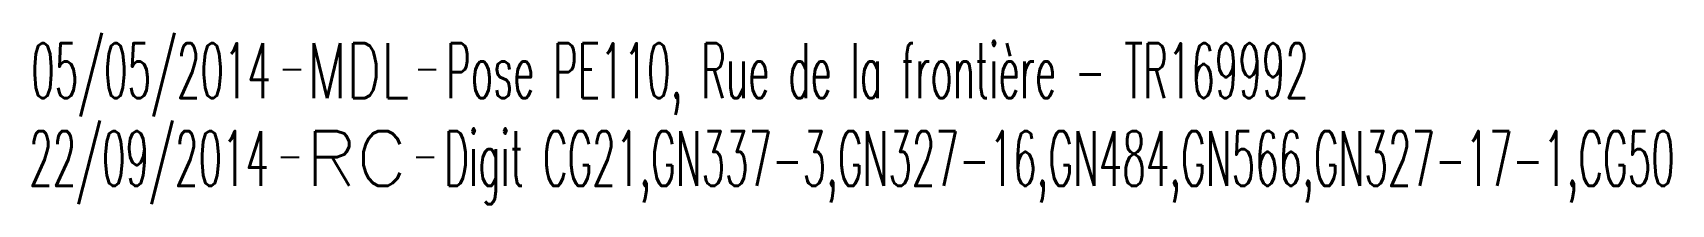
# Model space of a CAD drawing. Header units: millimetres. Extents: x 100511 to 101004, y 121645 to 122002.
# Drawn here: x 100510.74 to 100555.55, y 121984.72 to 121989.41 of the extents above; entities that cross this region are included whole.
import ezdxf
from ezdxf.enums import TextEntityAlignment as Align

# ---------------------------------------------------------------- set-up
doc = ezdxf.new("R2010")
doc.units = ezdxf.units.MM
doc.layers.get('0').update_dxf_attribs({"linetype": 'CONTINUOUS'})
doc.layers.add('L_150', color=1, linetype='CONTINUOUS')
doc.styles.get("Standard").update_dxf_attribs({"font": 'romans.shx', "width": 0.85})

# ---------------------------------------------------------------- blocks, each defined once
blk = doc.blocks.new('GIS_MODF')
at = {"color": 0, "linetype": 'Continuous', "flags": 128}
for points in [[(-2.176, -0.014), (-1.676, -0.014)], [(1.519, -0.014), (2.019, -0.014)]]:
    blk.add_lwpolyline(points, dxfattribs=at)
at = {"color": 0, "linetype": 'Continuous', "width": 0.5}
blk.add_attdef('DATE', text='', height=1.5, dxfattribs=at).set_placement((-2.502, -0.798), align=Align.RIGHT)
at = {"color": 0, "linetype": 'Continuous', "width": 1.771291}
blk.add_attdef('USER', text='', height=1.5, dxfattribs=at).set_placement((-1.507, -0.798), (1.276, -0.798), align=Align.FIT)
at = {"color": 0, "linetype": 'Continuous', "width": 0.5}
blk.add_attdef('DESC', (2.289, -0.798), '', height=1.5, dxfattribs=at)

msp = doc.modelspace()

# ---------------------------------------------------------------- block references
at = {"layer": 'L_150'}
ref = msp.add_blockref('GIS_MODF', (100519.755, 121988.418), dxfattribs=at)
ref.add_attrib('DATE', '05/05/2014', dxfattribs={"layer": '0', "color": 0, "linetype": 'Continuous', "height": 1.5, "width": 0.5}).set_placement((100517.253, 121987.619), align=Align.RIGHT)
ref.add_attrib('USER', 'MDL', dxfattribs={"layer": '0', "color": 0, "linetype": 'Continuous', "height": 1.5, "width": 0.638826}).set_placement((100518.248, 121987.619), (100521.031, 121987.619), align=Align.FIT)
ref.add_attrib('DESC', 'Pose PE110, Rue de la frontière - TR169992', (100522.044, 121987.619), dxfattribs={"layer": '0', "color": 0, "linetype": 'Continuous', "height": 1.5, "width": 0.5})
ref = msp.add_blockref('GIS_MODF', (100519.701, 121986.018), dxfattribs=at)
ref.add_attrib('DATE', '22/09/2014', dxfattribs={"layer": '0', "color": 0, "linetype": 'Continuous', "height": 1.5, "width": 0.5}).set_placement((100517.199, 121985.22), align=Align.RIGHT)
ref.add_attrib('USER', 'RC', dxfattribs={"layer": '0', "color": 0, "linetype": 'Continuous', "height": 1.5, "width": 0.99919}).set_placement((100518.194, 121985.22), (100520.978, 121985.22), align=Align.FIT)
ref.add_attrib('DESC', 'Digit CG21,GN337-3,GN327-16,GN484,GN566,GN327-17-1,CG50', (100521.99, 121985.22), dxfattribs={"layer": '0', "color": 0, "linetype": 'Continuous', "height": 1.5, "width": 0.5})

doc.saveas('drawing.dxf')
